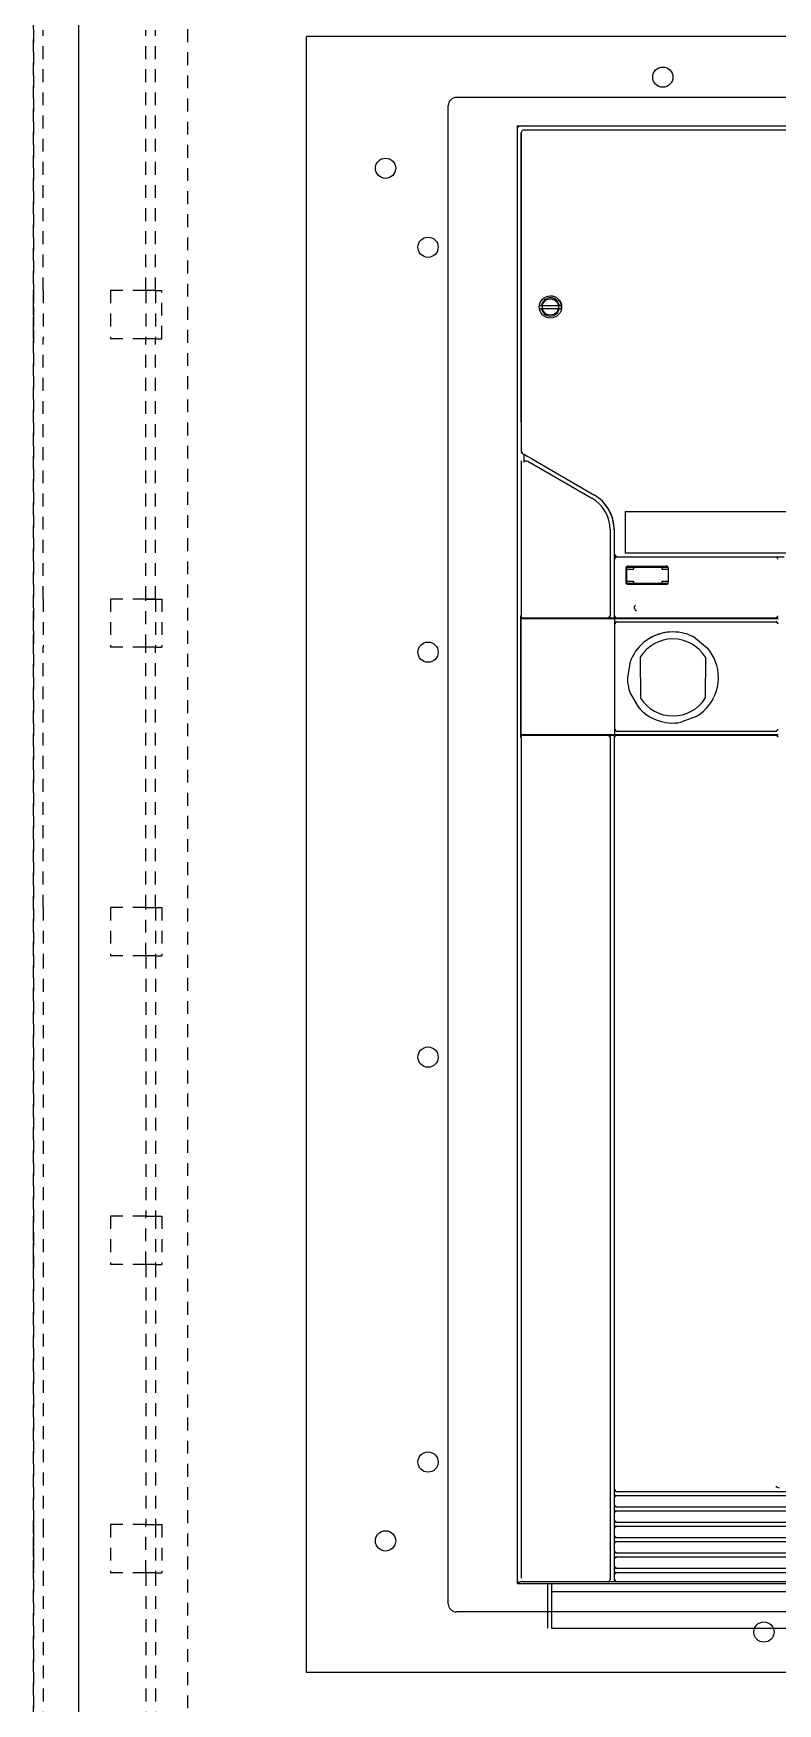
# Model space of a CAD drawing. Header units: inches. Extents: x 6 to 369, y -225 to 2.
# Drawn here: x 66.08 to 73.32, y -37.5 to -21.26 of the extents above; entities that cross this region are included whole.
import ezdxf

# ---------------------------------------------------------------- set-up
doc = ezdxf.new("R2010")
doc.units = ezdxf.units.IN
doc.header["$MEASUREMENT"] = 0
doc.linetypes.add('DOT2', pattern=[0.125, 0, -0.125])
doc.linetypes.add('HIDDEN2', pattern=[0.1875, 0.125, -0.0625])
for name, color, linetype in [('Cabinet', 253, 'HIDDEN2'), ('CB_E3_W_HR_3P', 10, 'Continuous'), ('CB_E3_W_HR_3P_DOOR_CUTOUT_FLUSH&EXTENDED_NO-FLANGE', 255, 'Continuous'), ('CB_E3_W_HR_3P_DOOR_CUTOUT_FLUSH_FLANGED', 2, 'Continuous'), ('D', 3, 'Continuous')]:
    doc.layers.add(name, color=color, linetype=linetype)

# ---------------------------------------------------------------- blocks, each defined once
blk = doc.blocks.new('A$C065B1C50')
at = {"layer": 'CB_E3_W_HR_3P'}
for centre in [(3.465, 15.512), (7.402, 15.512), (11.339, 15.512), (0.768, 14.626), (1.181, 13.858), (13.622, 13.858), (1.181, 9.921), (13.622, 9.921), (1.181, 5.984), (13.622, 5.984), (1.181, 2.047), (13.622, 2.047), (0.768, 1.28), (4.449, 0.394), (10.354, 0.394)]:
    blk.add_circle(centre, 0.0984, dxfattribs=at)
at = {"layer": 'CB_E3_W_HR_3P_DOOR_CUTOUT_FLUSH&EXTENDED_NO-FLANGE'}
for p, q in [((13.346, 15.315), (1.457, 15.315)), ((1.378, 0.669), (1.378, 15.236)), ((13.425, 0.669), (13.425, 15.236)), ((13.346, 0.591), (1.457, 0.591))]:
    blk.add_line(p, q, dxfattribs=at)
for centre, start, end in [((1.457, 15.236), 89.9998, 180.0002), ((13.346, 15.236), 0, 90), ((1.457, 0.669), 179.9998, 270.0002), ((13.346, 0.669), 269.9998, 0.0002)]:
    blk.add_arc(centre, 0.0787, start, end, dxfattribs=at)
at = {"layer": 'CB_E3_W_HR_3P_DOOR_CUTOUT_FLUSH_FLANGED'}
for p, q in [((0, 0), (0, 15.906)), ((14.016, 15.906), (0, 15.906)), ((14.016, 0), (14.016, 15.906)), ((14.016, 0), (0, 0))]:
    blk.add_line(p, q, dxfattribs=at)

msp = doc.modelspace()

# ---------------------------------------------------------------- linework, layer by layer
at = {"layer": 'Cabinet', "color": 7, "linetype": 'HIDDEN2'}
for p, q in [((66.08311, -11.99835), (66.08311, -101.99835)), ((66.08311, -101.99835), (66.08311, -11.99835)), ((66.08311, -101.99835), (66.08311, -11.99835)), ((66.08311, -11.99835), (66.08311, -101.99835)), ((67.58311, -11.99835), (67.58311, -101.99835)), ((66.17686, -23.76385), (66.17686, -21.23285)), ((67.17686, -23.76385), (67.17686, -21.23285)), ((67.27061, -23.76385), (67.27061, -21.23285)), ((66.08311, -24.23285), (66.08311, -23.76385)), ((66.08311, -23.76385), (66.08311, -24.23285)), ((66.08311, -23.76385), (66.08311, -24.23285)), ((66.08311, -24.23285), (66.08311, -23.76385)), ((66.17686, -23.76385), (66.17686, -24.23285)), ((67.17686, -23.76385), (66.83311, -23.76385)), ((66.83311, -23.76385), (66.83311, -24.23285)), ((67.17686, -23.76385), (67.17686, -24.23285)), ((67.27061, -23.76385), (67.17686, -23.76385)), ((67.27061, -23.76385), (67.27061, -24.23285)), ((67.27061, -23.76385), (67.33311, -23.76385)), ((67.33311, -24.23285), (67.33311, -23.76385)), ((66.17686, -26.76385), (66.17686, -24.23285)), ((67.17686, -24.23285), (66.83311, -24.23285)), ((67.17686, -26.76385), (67.17686, -24.23285)), ((67.27061, -24.23285), (67.17686, -24.23285)), ((67.27061, -26.76385), (67.27061, -24.23285)), ((67.27061, -24.23285), (67.33311, -24.23285)), ((66.08311, -27.23285), (66.08311, -26.76385)), ((66.08311, -27.23285), (66.08311, -26.76385)), ((66.08311, -27.23285), (66.08311, -26.76385)), ((66.08311, -27.23285), (66.08311, -26.76385)), ((66.17686, -26.76385), (66.17686, -27.23285)), ((67.17686, -26.76385), (66.83311, -26.76385)), ((66.83311, -26.76385), (66.83311, -27.23285)), ((67.17686, -27.23285), (67.17686, -26.76385)), ((67.17686, -26.76385), (67.27061, -26.76385)), ((67.27061, -26.76385), (67.17686, -26.76385)), ((67.27061, -26.76385), (67.27061, -27.23285)), ((67.27061, -26.76385), (67.33311, -26.76385)), ((67.33311, -26.76385), (67.33311, -27.23285)), ((66.17686, -29.76385), (66.17686, -27.23285)), ((67.17686, -27.23285), (66.83311, -27.23285)), ((67.17686, -29.76385), (67.17686, -27.23285)), ((67.27061, -27.23285), (67.17686, -27.23285)), ((67.27061, -27.23285), (67.17686, -27.23285)), ((67.27061, -29.76385), (67.27061, -27.23285)), ((67.27061, -27.23285), (67.33311, -27.23285)), ((66.08311, -30.23285), (66.08311, -29.76385)), ((66.08311, -30.23285), (66.08311, -29.76385)), ((66.08311, -30.23285), (66.08311, -29.76385)), ((66.08311, -30.23285), (66.08311, -29.76385)), ((66.17686, -29.76385), (66.17686, -30.23285)), ((67.17686, -29.76385), (66.83311, -29.76385)), ((66.83311, -29.76385), (66.83311, -30.23285)), ((67.17686, -30.23285), (67.17686, -29.76385)), ((67.17686, -29.76385), (67.27061, -29.76385)), ((67.27061, -29.76385), (67.27061, -30.23285)), ((67.27061, -29.76385), (67.33311, -29.76385)), ((67.33311, -29.76385), (67.33311, -30.23285)), ((66.17686, -30.23285), (66.17686, -32.76385)), ((67.17686, -30.23285), (66.83311, -30.23285)), ((67.17686, -30.23285), (67.17686, -32.76385)), ((67.27061, -30.23285), (67.17686, -30.23285)), ((67.27061, -30.23285), (67.27061, -32.76385)), ((67.27061, -30.23285), (67.33311, -30.23285)), ((66.08311, -33.23285), (66.08311, -32.76385)), ((66.08311, -33.23285), (66.08311, -32.76385)), ((66.08311, -33.23285), (66.08311, -32.76385)), ((66.08311, -33.23285), (66.08311, -32.76385)), ((66.17686, -32.76385), (66.17686, -33.23285)), ((67.17686, -32.76385), (66.83311, -32.76385)), ((66.83311, -32.76385), (66.83311, -33.23285)), ((67.17686, -32.76385), (67.27061, -32.76385)), ((67.17686, -33.23285), (67.17686, -32.76385)), ((67.27061, -32.76385), (67.27061, -33.23285)), ((67.27061, -32.76385), (67.33311, -32.76385)), ((67.33311, -32.76385), (67.33311, -33.23285)), ((66.17686, -33.23285), (66.17686, -35.76385)), ((67.17686, -33.23285), (66.83311, -33.23285)), ((67.17686, -33.23285), (67.17686, -35.76385)), ((67.27061, -33.23285), (67.17686, -33.23285)), ((67.27061, -33.23285), (67.27061, -35.76385)), ((67.27061, -33.23285), (67.33311, -33.23285)), ((66.08311, -35.76385), (66.08311, -36.23285)), ((66.08311, -36.23285), (66.08311, -35.76385)), ((66.08311, -36.23285), (66.08311, -35.76385)), ((66.08311, -35.76385), (66.08311, -36.23285)), ((66.17686, -35.76385), (66.17686, -36.23285)), ((67.17686, -35.76385), (66.83311, -35.76385)), ((66.83311, -35.76385), (66.83311, -36.23285)), ((67.17686, -35.76385), (67.27061, -35.76385)), ((67.17686, -36.23285), (67.17686, -35.76385)), ((67.27061, -35.76385), (67.27061, -36.23285)), ((67.27061, -35.76385), (67.33311, -35.76385)), ((67.33311, -35.76385), (67.33311, -36.23285)), ((66.17686, -36.23285), (66.17686, -38.76385)), ((67.17686, -36.23285), (66.83311, -36.23285)), ((67.17686, -36.23285), (67.17686, -38.76385)), ((67.27061, -36.23285), (67.17686, -36.23285)), ((67.27061, -36.23285), (67.27061, -38.76385)), ((67.27061, -36.23285), (67.33311, -36.23285))]:
    msp.add_line(p, q, dxfattribs=at)
at = {"layer": 'Cabinet', "color": 7, "linetype": 'DOT2'}
msp.add_line((70.78845, -22.16254), (81.49711, -22.16254), dxfattribs=at)
msp.add_line((70.78845, -22.16254), (81.49711, -22.16254), dxfattribs=at)
at = {"layer": 'CB_E3_W_HR_3P', "color": 7}
for p, q in [((70.78845, -22.16254), (70.78845, -36.33577)), ((70.78845, -22.16254), (71.12309, -22.16254)), ((70.78845, -22.19403), (70.78845, -36.30428)), ((70.81994, -22.16254), (71.12309, -22.16254)), ((70.82479, -22.23412), (70.82479, -25.04348)), ((70.82782, -22.22947), (70.82782, -25.32462)), ((70.82782, -22.22947), (70.82884, -22.22947)), ((70.85566, -22.20327), (70.85743, -22.20327)), ((70.85639, -22.20191), (70.94167, -22.20191)), ((70.94167, -22.20191), (81.34388, -22.20191)), ((71.12309, -22.16254), (81.16246, -22.16254)), ((71.12309, -22.16254), (81.16246, -22.16254)), ((71.18913, -23.85545), (71.19045, -23.85545)), ((71.0092, -23.9086), (71.2173, -23.9086)), ((71.0092, -23.9401), (71.2173, -23.9401)), ((71.01432, -23.96372), (71.01583, -23.96372)), ((71.03625, -23.99325), (71.03737, -23.99325)), ((71.21066, -23.88498), (71.21252, -23.88498)), ((70.82782, -25.32462), (70.82884, -25.3252)), ((70.82442, -25.33857), (70.82559, -25.33925)), ((70.82559, -25.33925), (70.85564, -25.3566)), ((70.82782, -25.41927), (70.82782, -26.92632)), ((70.85564, -25.3566), (70.92789, -25.39831)), ((70.85564, -25.3566), (70.88741, -25.37494)), ((70.85564, -25.3566), (70.85564, -25.43326)), ((70.89446, -25.42447), (70.95352, -25.45857)), ((70.92789, -25.39831), (71.53648, -25.74968)), ((70.95352, -25.45857), (71.51679, -25.78377)), ((71.8416, -25.91451), (80.44396, -25.91451)), ((71.8416, -25.91451), (71.8416, -26.31608)), ((71.69396, -26.09063), (71.69396, -26.92632)), ((71.73333, -26.09063), (71.73333, -26.31608)), ((71.73333, -26.31608), (71.73333, -26.35546)), ((71.73333, -26.35546), (71.75301, -26.35546)), ((71.73333, -26.35546), (71.73333, -26.37514)), ((71.73333, -26.37514), (71.73333, -26.92632)), ((71.74293, -26.36122), (71.73815, -26.37514)), ((71.75301, -26.35545), (71.74293, -26.36122)), ((71.75301, -26.35545), (73.30813, -26.35545)), ((71.8416, -26.31608), (80.44396, -26.31608)), ((71.84652, -26.46373), (71.84652, -26.60152)), ((71.85144, -26.4588), (71.85144, -26.60644)), ((71.85636, -26.45388), (72.25006, -26.45388)), ((71.8662, -26.44404), (72.24022, -26.44404)), ((71.92034, -26.45388), (71.92034, -26.47357)), ((72.19593, -26.45388), (72.19593, -26.47357)), ((72.2599, -26.46373), (72.2599, -26.60152)), ((73.30813, -26.35545), (73.31782, -26.36122)), ((73.30813, -26.35545), (73.38687, -26.35545)), ((73.31782, -26.36122), (73.32057, -26.37514)), ((71.85144, -26.47357), (71.92034, -26.47357)), ((71.85144, -26.59167), (71.92034, -26.59167)), ((71.85636, -26.61136), (72.25006, -26.61136)), ((71.8662, -26.62121), (72.24022, -26.62121)), ((71.92034, -26.59167), (71.92034, -26.61136)), ((72.19593, -26.47357), (72.2599, -26.47357)), ((72.19593, -26.59167), (72.19593, -26.61136)), ((72.19593, -26.59167), (72.2599, -26.59167)), ((70.82327, -26.92632), (70.82327, -28.10743)), ((70.82327, -26.92632), (70.82559, -26.92632)), ((70.84296, -26.94601), (70.84527, -26.94601)), ((70.84356, -26.95388), (70.94199, -26.95388)), ((70.84527, -26.94601), (70.94368, -26.94601)), ((70.9335, -26.94601), (70.9335, -26.95388)), ((70.93651, -26.94601), (70.93651, -26.95388)), ((70.94199, -26.95388), (71.73727, -26.95388)), ((70.94368, -26.94601), (71.67427, -26.94601)), ((71.68412, -26.94024), (71.67427, -26.94601)), ((71.67427, -26.94601), (71.73333, -26.94601)), ((71.68913, -26.92632), (71.68412, -26.94024)), ((71.73333, -26.92632), (71.73333, -26.94601)), ((71.73333, -26.94601), (71.75301, -26.94601)), ((71.73333, -26.94601), (71.73333, -26.95388)), ((71.73727, -26.95388), (73.32782, -26.95388)), ((71.73727, -26.95388), (71.73727, -27.00506)), ((71.73939, -26.92632), (71.74293, -26.94024)), ((71.74293, -26.94024), (71.75301, -26.946)), ((71.75301, -26.946), (73.30813, -26.946)), ((71.94942, -26.87584), (71.9494, -26.87588)), ((73.31782, -26.94024), (73.30813, -26.946)), ((73.30813, -26.94601), (73.32782, -26.94601)), ((73.32299, -26.92632), (73.31782, -26.94024)), ((70.82388, -26.97356), (70.82388, -28.06018)), ((71.73727, -27.00506), (71.73727, -28.02868)), ((71.74687, -26.99114), (71.74209, -27.00506)), ((71.75695, -26.98538), (71.74687, -26.99114)), ((71.75695, -26.98538), (73.30813, -26.98538)), ((73.30813, -26.98538), (73.31782, -26.99114)), ((73.31782, -26.99114), (73.32057, -27.00506)), ((72.52565, -27.14314), (72.64257, -27.24276)), ((71.88902, -27.3756), (71.86128, -27.52671)), ((71.98727, -27.32811), (71.98923, -27.72843)), ((72.62112, -27.32811), (72.61916, -27.72843)), ((71.88799, -27.6782), (71.96576, -27.8107)), ((72.52534, -27.9098), (72.38111, -27.9629)), ((70.84296, -28.08774), (70.84527, -28.08774)), ((70.84357, -28.07986), (70.94199, -28.07986)), ((70.84527, -28.08774), (70.94368, -28.08774)), ((70.9335, -28.07986), (70.9335, -28.08774)), ((70.93651, -28.07986), (70.93651, -28.08774)), ((70.94199, -28.07986), (71.73727, -28.07986)), ((70.94368, -28.08774), (71.67427, -28.08774)), ((71.67427, -28.08774), (71.75301, -28.08774)), ((71.67427, -28.08774), (71.68412, -28.09351)), ((71.68412, -28.09351), (71.68719, -28.10743)), ((71.73333, -28.07986), (71.73333, -28.08774)), ((71.73727, -28.02869), (71.73727, -28.07986)), ((71.73727, -28.07986), (73.32782, -28.07986)), ((71.74293, -28.09351), (71.73815, -28.10743)), ((71.75301, -28.08774), (71.74293, -28.09351)), ((71.74333, -28.02868), (71.74687, -28.0426)), ((71.74687, -28.0426), (71.75695, -28.04837)), ((71.75301, -28.08774), (73.30813, -28.08774)), ((71.75695, -28.04837), (73.30813, -28.04837)), ((73.31782, -28.0426), (73.30813, -28.04837)), ((73.30813, -28.08774), (73.31782, -28.09351)), ((73.32299, -28.02868), (73.31782, -28.0426)), ((73.31782, -28.09351), (73.32057, -28.10743)), ((70.82327, -28.10743), (70.82559, -28.10743)), ((70.82782, -28.11168), (70.82782, -36.28273)), ((71.69396, -28.10743), (71.69396, -36.28689)), ((71.73333, -28.10743), (71.73333, -35.42041)), ((71.73333, -35.42041), (71.73333, -35.49915)), ((71.73886, -35.48947), (71.73333, -35.49915)), ((71.73333, -35.49915), (71.73333, -35.57002)), ((71.73815, -35.42041), (71.74293, -35.43433)), ((71.75229, -35.48622), (71.73886, -35.48947)), ((71.74293, -35.43433), (71.75301, -35.4401)), ((71.75253, -35.4401), (71.75301, -35.4401)), ((71.75253, -35.47947), (71.75301, -35.47947)), ((71.75301, -35.4401), (74.19396, -35.4401)), ((71.75301, -35.47947), (80.53254, -35.47947)), ((71.73333, -35.57002), (71.73886, -35.5797)), ((71.73333, -35.57002), (71.73333, -35.64876)), ((71.73886, -35.63908), (71.73333, -35.64876)), ((71.73333, -35.64876), (71.73333, -35.71963)), ((71.73333, -35.71963), (71.73886, -35.72931)), ((71.73333, -35.71963), (71.73333, -35.79837)), ((71.73886, -35.5797), (71.75238, -35.58486)), ((71.75229, -35.63583), (71.73886, -35.63908)), ((71.75253, -35.58971), (71.75301, -35.58971)), ((71.75253, -35.62908), (71.75301, -35.62908)), ((71.75301, -35.58971), (80.53254, -35.58971)), ((71.75301, -35.62908), (80.53254, -35.62908)), ((71.73886, -35.78869), (71.73333, -35.79837)), ((71.73333, -35.79837), (71.73333, -35.86923)), ((71.73333, -35.86923), (71.73886, -35.87892)), ((71.73333, -35.86923), (71.73333, -35.94797)), ((71.73886, -35.72931), (71.75238, -35.73447)), ((71.75229, -35.78544), (71.73886, -35.78869)), ((71.73886, -35.87892), (71.75238, -35.88408)), ((71.75253, -35.73931), (71.75301, -35.73931)), ((71.75253, -35.77868), (71.75301, -35.77868)), ((71.75301, -35.73931), (80.53254, -35.73931)), ((71.75301, -35.77868), (80.53254, -35.77868)), ((71.73886, -35.93829), (71.73333, -35.94797)), ((71.73333, -35.94797), (71.73333, -36.01884)), ((71.73333, -36.01884), (71.73886, -36.02852)), ((71.73333, -36.01884), (71.73333, -36.09758)), ((71.75229, -35.93504), (71.73886, -35.93829)), ((71.73886, -36.02852), (71.75238, -36.03368)), ((71.75253, -35.88892), (71.75301, -35.88892)), ((71.75253, -35.92829), (71.75301, -35.92829)), ((71.75253, -36.03852), (71.75301, -36.03852)), ((71.75301, -35.88892), (80.53254, -35.88892)), ((71.75301, -35.92829), (80.53254, -35.92829)), ((71.75301, -36.03852), (80.53254, -36.03852)), ((71.73886, -36.0879), (71.73333, -36.09758)), ((71.73333, -36.09758), (71.73333, -36.16845)), ((71.73333, -36.16845), (71.73886, -36.17813)), ((71.73333, -36.16845), (71.73333, -36.24719)), ((71.75229, -36.08465), (71.73886, -36.0879)), ((71.73886, -36.17813), (71.75238, -36.18329)), ((71.75253, -36.07789), (71.75301, -36.07789)), ((71.75253, -36.18813), (71.75301, -36.18813)), ((71.75301, -36.07789), (80.53254, -36.07789)), ((71.75301, -36.18813), (80.53254, -36.18813)), ((70.82873, -36.31608), (70.78845, -36.33577)), ((70.78845, -36.33577), (71.12309, -36.33577)), ((70.81994, -36.33577), (71.12309, -36.33577)), ((70.82873, -36.31608), (70.89671, -36.31608)), ((70.89671, -36.31608), (81.38884, -36.31608)), ((71.01285, -36.31812), (71.63968, -36.31812)), ((71.08372, -36.33577), (71.08372, -36.76884)), ((71.12309, -36.33577), (71.12309, -36.41451)), ((71.12309, -36.33577), (81.16246, -36.33577)), ((71.12309, -36.33577), (81.16246, -36.33577)), ((71.12309, -36.33577), (71.12309, -36.76884)), ((71.67427, -36.31839), (71.67427, -36.31863)), ((71.68819, -36.30501), (71.68412, -36.30855)), ((71.69396, -36.2987), (71.68819, -36.30501)), ((71.69396, -36.28689), (71.69396, -36.2987)), ((71.69396, -36.2987), (71.69396, -36.29886)), ((71.73886, -36.2375), (71.73333, -36.24719)), ((71.73333, -36.24719), (71.73333, -36.29817)), ((71.73333, -36.29817), (71.73333, -36.29886)), ((71.73815, -36.29817), (71.74296, -36.31205)), ((71.75229, -36.23426), (71.73886, -36.2375)), ((71.74296, -36.31205), (71.75301, -36.31786)), ((71.75253, -36.2275), (71.75301, -36.2275)), ((71.75301, -36.2275), (80.53254, -36.2275)), ((71.75301, -36.31786), (71.75301, -36.31863)), ((71.12309, -36.41451), (71.12309, -36.76884)), ((71.12309, -36.41451), (73.92854, -36.41451)), ((71.12309, -36.76884), (81.16246, -36.76884)), ((71.12309, -36.76884), (73.13075, -36.76884)), ((71.12309, -36.76884), (81.16246, -36.76884))]:
    msp.add_line(p, q, dxfattribs=at)
for points in [[(70.81994, -22.16254), (70.79767, -22.17176), (70.78845, -22.19403)], [(70.85639, -22.20191), (70.83691, -22.20998), (70.82884, -22.22947)], [(70.82884, -25.3252), (70.84261, -25.34907)], [(70.85564, -25.43326), (70.86273, -25.42071), (70.88125, -25.41899), (70.89446, -25.42447)], [(71.61729, -25.81298), (71.67833, -25.89503), (71.71408, -25.97257), (71.73333, -26.09062)], [(70.82327, -26.92632), (70.82904, -26.94024), (70.84296, -26.94601)], [(70.82559, -26.92632), (70.83135, -26.94024), (70.84527, -26.94601)], [(70.84296, -28.08774), (70.82904, -28.09351), (70.82327, -28.10743)], [(70.84527, -28.08774), (70.83135, -28.09351), (70.82559, -28.10743)], [(73.34159, -35.41057), (73.31482, -35.39797), (73.30751, -35.39089)], [(70.78845, -36.30428), (70.79767, -36.32654), (70.81994, -36.33577)], [(70.83874, -36.31322), (70.94368, -36.31812)], [(71.67427, -36.31839), (71.68819, -36.31262)], [(71.73333, -36.29817), (71.73614, -36.3083)], [(72.18483, -36.31752), (80.10073, -36.31752)]]:
    msp.add_lwpolyline(points, dxfattribs=at)
for centre, radius in [((71.11324, -23.92435), 0.10827), ((71.11325, -23.92435), 0.10827), ((71.11325, -23.92435), 0.07874)]:
    msp.add_circle(centre, radius, dxfattribs=at)
for centre, radius, start, end in [((71.11325, -23.92435), 0.08858, 10.240931, 169.759069), ((71.11325, -23.92435), 0.10827, 356.149952, 90), ((71.11325, -23.92435), 0.08858, 190.239122, 349.760878), ((71.33962, -26.09063), 0.35433, 0.000306, 59.999694), ((71.33963, -26.09063), 0.3937, 0.000265, 60.000161), ((71.33963, -26.09063), 0.3937, 0.00142, 60), ((71.7727, -26.31608), 0.03937, 180.006474, 269.993565), ((71.75301, -26.37514), 0.01969, 149.214511, 180.000561), ((71.8662, -26.46373), 0.01969, 90.000725, 179.999427), ((72.24022, -26.46373), 0.01969, 0.000588, 89.999292), ((71.8662, -26.60152), 0.01969, 180.000573, 269.999275), ((72.24022, -26.60152), 0.01969, 270.000016, 359.999412), ((70.84356, -26.97356), 0.01969, 89.999439, 180.000561), ((71.67427, -26.92632), 0.01969, 270.000001, 286.912922), ((71.67427, -26.92632), 0.01969, 320.68127, 0), ((71.75301, -26.92632), 0.01969, 180, 215.137405), ((71.95808, -26.84758), 0.0296, 125.278289, 252.955562), ((71.75695, -27.00506), 0.01969, 142.171786, 179.986655), ((71.75695, -27.00506), 0.01969, 90.000823, 106.488422), ((72.30419, -27.5267), 0.44291, 99.991542, 160.001444), ((72.30419, -27.52671), 0.44291, 59.999589, 120.000013), ((73.30813, -27.00506), 0.01968, 69.177676, 90.00319), ((73.30813, -27.00506), 0.01968, 359.995645, 47.540909), ((72.30419, -27.52672), 0.37402, 32.073319, 147.926668), ((72.30419, -27.52671), 0.44291, 359.999576, 39.999527), ((72.3042, -27.52671), 0.44292, 180.001048, 200.000765), ((72.30419, -27.52672), 0.44291, 335.289543, 0.001306), ((72.30419, -27.52672), 0.37402, 212.636954, 327.363034), ((72.30419, -27.52672), 0.44291, 299.996842, 334.423985), ((72.3042, -27.52671), 0.44292, 220.000391, 279.999187), ((70.84356, -28.06018), 0.01969, 180, 270.002686), ((71.67427, -28.10743), 0.01969, 73.087075, 90), ((71.75695, -28.02868), 0.01969, 180.013079, 221.3635), ((71.75301, -28.10743), 0.01969, 90.000001, 106.396575), ((71.75695, -28.02868), 0.01969, 253.511644, 269.999284), ((73.30813, -28.02868), 0.01969, 270.000687, 287.351727), ((73.30813, -28.10743), 0.01969, 72.648052, 89.999107), ((73.30813, -28.10743), 0.01969, 0.000777, 46.104957), ((71.67427, -28.10743), 0.01969, 0, 44.280816), ((71.75301, -28.10743), 0.01969, 142.232989, 180), ((71.75301, -35.42041), 0.01969, 180.00795, 211.962646), ((71.75301, -35.49916), 0.01969, 91.403254, 129.577794), ((71.75301, -35.49915), 0.01969, 90, 128.2502), ((71.75301, -35.42041), 0.01969, 266.726695, 268.596746), ((71.75301, -35.64876), 0.01969, 91.403254, 129.577794), ((71.75301, -35.64876), 0.01969, 90, 128.2502), ((71.75301, -35.57002), 0.01969, 236.728144, 268.596746), ((71.75301, -35.57002), 0.01969, 238.720047, 270.000561), ((71.75301, -35.79837), 0.01969, 91.403254, 129.577795), ((71.75301, -35.79837), 0.01969, 90, 128.250201), ((71.75301, -35.71962), 0.01969, 236.728143, 268.596746), ((71.75301, -35.86923), 0.01969, 236.728144, 268.596746), ((71.75301, -35.71963), 0.01969, 238.720045, 270.000561), ((71.75301, -35.86923), 0.01969, 238.720047, 270.000561), ((71.75301, -35.94798), 0.01969, 91.403254, 129.577794), ((71.75301, -35.94797), 0.01969, 90, 128.2502), ((71.75301, -36.01884), 0.01969, 236.728143, 268.596746), ((71.75301, -36.01884), 0.01969, 238.720046, 270.000561), ((71.75301, -36.09758), 0.01969, 91.403254, 129.577794), ((71.75301, -36.09758), 0.01969, 90, 128.2502), ((71.75301, -36.16844), 0.01969, 236.728144, 268.596746), ((71.75301, -36.16845), 0.01969, 238.720046, 270.000561), ((71.67407, -36.29874), 0.01989, 270.593579, 323.287687), ((71.67407, -36.29874), 0.01989, 354.196039, 359.656885), ((71.75322, -36.29874), 0.01989, 180.343115, 213.144216), ((71.75301, -36.24719), 0.01969, 91.403254, 129.577794), ((71.75301, -36.24719), 0.01969, 90, 128.2502), ((71.75322, -36.29874), 0.01989, 263.643683, 269.406421)]:
    msp.add_arc(centre, radius, start, end, dxfattribs=at)
at = {"layer": 'D', "color": 7}
msp.add_line((66.52061, -12.62335), (66.52061, -101.37568), dxfattribs=at)

# ---------------------------------------------------------------- block references
at = {"layer": 'Cabinet', "color": 7, "linetype": 'DOT2'}
msp.add_blockref('A$C065B1C50', (68.7412, -37.20191), dxfattribs=at)

doc.saveas('drawing.dxf')
